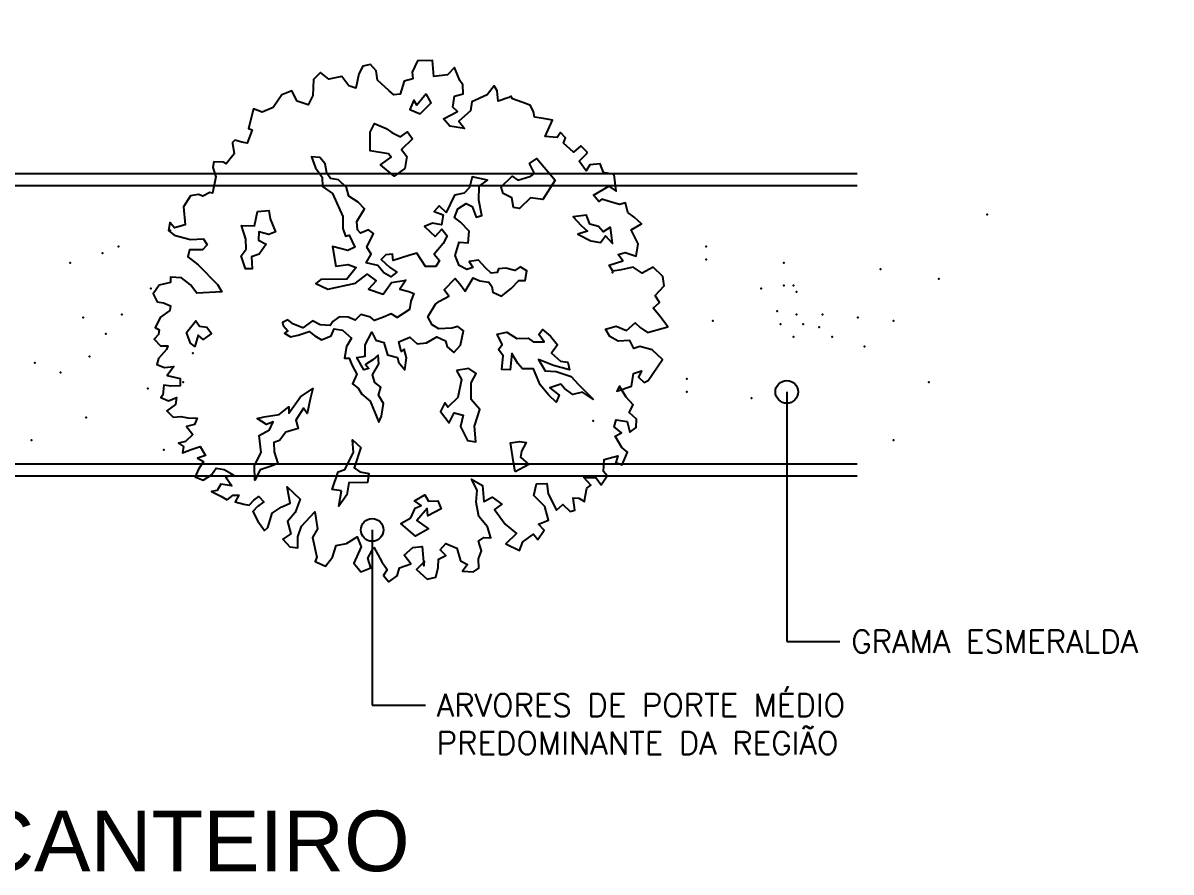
# Model space of a CAD drawing. Header units: millimetres. Extents: x 71 to 407, y 12 to 405.
# Drawn here: x 194.88 to 204.37, y 397.32 to 404.33 of the extents above; entities that cross this region are included whole.
import ezdxf

# ---------------------------------------------------------------- set-up
doc = ezdxf.new("R2010")
doc.units = ezdxf.units.MM
doc.header["$LTSCALE"] = 0.25
for name, color, linetype in [('COTAS', 240, 'Continuous'), ('GRAMA', 3, 'Continuous'), ('LIMITE-CALÇAMENTO', 4, 'Continuous'), ('árvores canteiro-externo', 112, 'Continuous')]:
    doc.layers.add(name, color=color, linetype=linetype)
doc.styles.add('ARIAL', font='arial.ttf')
doc.styles.get("Standard").update_dxf_attribs({"font": 'romans.shx'})
doc.dimstyles.new('100', dxfattribs={"dimscale": 1.25, "dimtxt": 0.15, "dimasz": 0.15, "dimexe": 0.15, "dimexo": 0.15, "dimgap": 0.075, "dimtad": 1, "dimzin": 4, "dimdsep": 46, "dimtxsty": 'Standard', "dimblk1": 'OBLIQUE', "dimblk2": 'OBLIQUE', "dimsah": 1, "dimcen": 0.09, "dimdle": 0.15, "dimclrd": 256, "dimclre": 256, "dimclrt": 7, "dimadec": 0, "dimazin": 0, "dimtfac": 1, "dimtmove": 2, "dimatfit": 3, "dimldrblk": 'ORIGIN', "dimfxl": 1, "dimtolj": 1, "dimtzin": 4, "dimlwd": -1, "dimarcsym": 0})

# ---------------------------------------------------------------- blocks, each defined once
blk = doc.blocks.new('Biptre15')
for points in [[(-0.055, 2.84), (-0.002, 2.967), (0.107, 3.02), (0.194, 2.958), (0.194, 2.883), (0.216, 2.796), (0.269, 2.796), (0.365, 2.893), (0.493, 2.936), (0.515, 2.883), (0.568, 2.883), (0.633, 2.924), (0.698, 2.84), (0.686, 2.753), (0.729, 2.765), (0.848, 2.84), (0.922, 2.849), (0.944, 2.753), (0.913, 2.647), (1.031, 2.709), (1.04, 2.55), (1.128, 2.538), (1.149, 2.647), (1.149, 2.731), (1.267, 2.722), (1.299, 2.743), (1.32, 2.647), (1.267, 2.56), (1.351, 2.56), (1.439, 2.647), (1.504, 2.56), (1.482, 2.473), (1.482, 2.389), (1.47, 2.28), (1.547, 2.301), (1.588, 2.389), (1.666, 2.301), (1.762, 2.376), (1.793, 2.451), (1.824, 2.389), (1.899, 2.389), (1.846, 2.292), (1.793, 2.196), (1.89, 2.118), (1.933, 2.205), (1.964, 2.13), (2.061, 2.174), (2.157, 2.196), (2.179, 2.099), (2.104, 2.012), (2.017, 1.968), (2.017, 1.872), (2.061, 1.754), (2.104, 1.841), (2.191, 1.754), (2.191, 1.884), (2.275, 1.916), (2.297, 1.981), (2.331, 1.863), (2.363, 1.785), (2.297, 1.723), (2.288, 1.657), (2.372, 1.688), (2.384, 1.583), (2.384, 1.517), (2.319, 1.474), (2.266, 1.421), (2.319, 1.355), (2.384, 1.421), (2.45, 1.464), (2.555, 1.39), (2.652, 1.293), (2.608, 1.259), (2.437, 1.237), (2.35, 1.141), (2.288, 1.044), (2.104, 1.11), (2.223, 0.938), (2.384, 0.969), (2.503, 1.044), (2.643, 0.982), (2.717, 1.066), (2.792, 0.969), (2.792, 0.873), (2.664, 0.895), (2.534, 0.873), (2.341, 0.745), (2.534, 0.68), (2.643, 0.724), (2.866, 0.636), (2.919, 0.649), (2.954, 0.518), (2.835, 0.456), (2.695, 0.434), (2.652, 0.316), (2.555, 0.207), (2.664, 0.142), (2.866, 0.198), (2.954, 0.101), (2.888, -0.008), (2.782, 0.045), (2.643, -0.008)], [(2.643, -0.008), (2.801, -0.126), (2.879, -0.201), (2.954, -0.17), (3.019, -0.244), (2.932, -0.328), (2.835, -0.341), (2.77, -0.468), (2.683, -0.372), (2.577, -0.459), (2.546, -0.565), (2.77, -0.621), (2.717, -0.621), (2.823, -0.543), (2.919, -0.683), (2.879, -0.78), (2.761, -0.792), (2.664, -0.78), (2.608, -0.857), (2.555, -0.78), (2.468, -0.836), (2.503, -0.973), (2.643, -1.038), (2.674, -1.125), (2.761, -1.081), (2.748, -1.209), (2.695, -1.265), (2.587, -1.243), (2.49, -1.265), (2.384, -1.209), (2.331, -1.265), (2.319, -1.349), (2.201, -1.287), (2.095, -1.169), (1.933, -1.113), (1.793, -1.103), (1.675, -1.016), (1.728, -1.156), (1.911, -1.2), (1.846, -1.287), (1.911, -1.414), (1.986, -1.34), (2.135, -1.489), (2.223, -1.639), (2.363, -1.533), (2.415, -1.704), (2.31, -1.726), (2.201, -1.835), (2.254, -1.897), (2.135, -1.953), (2.073, -1.875), (2.008, -1.984), (1.859, -1.919), (1.75, -1.769), (1.61, -1.779), (1.588, -1.897), (1.706, -1.931), (1.88, -2.059), (1.803, -2.124), (1.868, -2.22), (1.846, -2.273), (1.706, -2.23), (1.697, -2.295), (1.728, -2.37), (1.653, -2.37), (1.566, -2.37), (1.526, -2.413), (1.451, -2.317), (1.429, -2.457), (1.504, -2.532), (1.386, -2.585), (1.342, -2.532), (1.202, -2.519), (1.137, -2.672), (1.215, -2.659), (1.233, -2.737), (1.075, -2.778), (1.031, -2.703), (0.913, -2.606), (0.86, -2.672), (0.804, -2.575), (0.72, -2.585), (0.72, -2.715), (0.838, -2.768), (0.773, -2.834), (0.676, -2.821), (0.611, -2.725), (0.515, -2.756), (0.44, -2.659), (0.322, -2.563), (0.387, -2.541), (0.3, -2.703), (0.151, -2.703), (0.107, -2.79), (0.182, -2.768), (0.235, -2.843), (0.204, -2.886), (-0.064, -3.014), (-0.16, -2.874), (-0.173, -2.725), (-0.139, -2.659), (-0.226, -2.597), (-0.195, -2.466), (-0.235, -2.361), (-0.313, -2.295), (-0.366, -2.413), (-0.335, -2.541), (-0.44, -2.628), (-0.397, -2.694), (-0.353, -2.79), (-0.453, -3.014), (-0.559, -2.908), (-0.646, -2.812), (-0.72, -2.874), (-0.795, -2.812), (-0.923, -2.896), (-1.031, -2.865), (-1.119, -2.737), (-1.031, -2.619), (-1.084, -2.501), (-1.031, -2.37), (-1, -2.273), (-1.063, -2.22), (-1.137, -2.37), (-1.203, -2.305), (-1.237, -2.382), (-1.215, -2.519), (-1.364, -2.519), (-1.514, -2.413), (-1.601, -2.519), (-1.666, -2.423), (-1.707, -2.339), (-1.815, -2.295), (-1.784, -2.23), (-1.803, -2.09), (-1.815, -2.015), (-1.784, -1.984), (-1.847, -1.909), (-1.977, -2.071), (-1.934, -2.168), (-2.126, -2.112), (-2.126, -1.984), (-2.223, -1.931), (-2.192, -1.813), (-2.117, -1.779), (-2.214, -1.682), (-2.319, -1.757), (-2.332, -1.757), (-2.394, -1.673), (-2.31, -1.598), (-2.394, -1.467), (-2.459, -1.48), (-2.512, -1.414), (-2.45, -1.383), (-2.438, -1.243), (-2.643, -1.296), (-2.643, -1.19), (-2.643, -1.081), (-2.705, -1.06), (-2.77, -1.016), (-2.783, -0.963), (-2.814, -0.792), (-2.845, -0.77), (-2.823, -0.748), (-2.761, -0.63), (-2.879, -0.599), (-2.932, -0.555), (-2.814, -0.49), (-2.705, -0.328), (-2.599, -0.328), (-2.459, -0.21), (-2.385, -0.288), (-2.385, -0.114), (-2.459, -0.03), (-2.568, -0.179), (-2.609, -0.114), (-2.739, -0.114), (-2.783, -0.21), (-2.889, -0.191), (-2.932, -0.148), (-3.072, -0.061), (-2.976, 0.005), (-2.932, 0.163), (-3.116, 0.207), (-3.082, 0.378), (-2.942, 0.422), (-2.867, 0.4), (-2.823, 0.496), (-2.665, 0.518), (-2.643, 0.593), (-2.686, 0.658), (-2.783, 0.808), (-2.889, 0.842), (-2.954, 0.917), (-2.92, 1.004), (-2.823, 1.035), (-2.652, 1.044), (-2.665, 1.131), (-2.761, 1.228), (-2.705, 1.377), (-2.77, 1.486), (-2.674, 1.551), (-2.49, 1.53), (-2.372, 1.57), (-2.394, 1.701), (-2.503, 1.785), (-2.438, 1.894), (-2.276, 1.968), (-2.201, 2.087), (-2.223, 2.196), (-1.986, 2.217), (-1.977, 2.174), (-1.815, 2.205), (-1.815, 2.27), (-1.825, 2.354), (-1.794, 2.376), (-1.784, 2.376), (-1.666, 2.336), (-1.535, 2.41), (-1.548, 2.451), (-1.535, 2.56), (-1.47, 2.56), (-1.364, 2.507), (-1.171, 2.516), (-1.171, 2.55), (-1.119, 2.625), (-1.128, 2.678), (-1.097, 2.765), (-0.957, 2.827), (-0.751, 2.775), (-0.699, 2.893), (-0.751, 2.958), (-0.655, 2.958), (-0.611, 2.883), (-0.59, 2.687), (-0.624, 2.538), (-0.559, 2.485), (-0.493, 2.529), (-0.471, 2.678), (-0.387, 2.687), (-0.313, 2.55), (-0.117, 2.292), (-0.042, 2.227), (0.02, 2.516), (-0.064, 2.603), (-0.129, 2.722), (-0.117, 2.849), (-0.055, 2.84)]]:
    blk.add_lwpolyline(points)
for points in [[(0.494, 2.561), (0.344, 2.475), (0.397, 2.422), (0.397, 2.336), (0.461, 2.271), (0.547, 2.356), (0.505, 2.422), (0.644, 2.442), (0.613, 2.497)], [(-0.581, 2.024), (-0.698, 2.046), (-0.847, 2.121), (-0.869, 1.971), (-1.041, 1.96), (-1.074, 1.83), (-0.977, 1.799), (-0.838, 1.713), (-0.794, 1.788), (-0.805, 1.907), (-0.709, 1.896), (-0.676, 1.799), (-0.548, 1.863), (-0.504, 1.949), (-0.365, 1.916), (-0.354, 1.993), (-0.495, 2.068)], [(1.75, 1.477), (1.558, 1.53), (1.472, 1.422), (1.375, 1.391), (1.417, 1.466), (1.364, 1.583), (1.331, 1.508), (1.278, 1.336), (1.171, 1.239), (1.246, 1.228), (1.032, 1.122), (0.913, 0.992), (1.043, 1.003), (1.214, 1.014), (1.16, 1.067), (1.311, 1.133), (1.406, 1.089), (1.472, 1.228), (1.578, 1.283), (1.611, 1.347), (1.719, 1.325), (1.847, 1.261), (1.891, 1.336), (1.955, 1.455), (2.085, 1.497), (1.913, 1.53)], [(-0.279, 0.016), (-0.182, 0.016), (-0.065, 0.144), (-0.096, 0.219), (-0.043, 0.305), (0.012, 0.402), (-0.021, 0.455), (-0.032, 0.573), (0.043, 0.627), (0.021, 0.712), (0.032, 0.82), (0.098, 0.884), (0.151, 0.906), (0.162, 1.025), (0.129, 1.122), (0.226, 1.219), (0.204, 1.336), (0.162, 1.411), (0.204, 1.466), (0.236, 1.455), (0.29, 1.391), (0.322, 1.422), (0.355, 1.347), (0.322, 1.261), (0.258, 1.142), (0.3, 1.067), (0.333, 0.981), (0.269, 0.875), (0.183, 0.853), (0.183, 0.756), (0.258, 0.637), (0.366, 0.681), (0.505, 0.681), (0.494, 0.627), (0.569, 0.584), (0.666, 0.509), (0.785, 0.541), (0.827, 0.466), (0.891, 0.413), (0.957, 0.305), (1.182, 0.166), (1.107, 0.144), (0.957, 0.144), (0.871, 0.219), (0.774, 0.208), (0.73, 0.283), (0.644, 0.327), (0.505, 0.274), (0.408, 0.294), (0.472, 0.349), (0.538, 0.424), (0.58, 0.38), (0.602, 0.435), (0.472, 0.541), (0.441, 0.445), (0.311, 0.466), (0.151, 0.413), (0.236, 0.349), (0.247, 0.252), (0.386, 0.188), (0.397, 0.069), (0.452, 0.047), (0.527, -0.039), (0.386, -0.039), (0.29, 0.005), (0.322, 0.036), (0.215, 0.08), (0.14, -0.039), (0.204, -0.136), (0.173, -0.244), (0.087, -0.35), (0.118, -0.458), (0.183, -0.491), (0.236, -0.577), (0.14, -0.641), (-0.032, -0.652), (-0.074, -0.577), (-0.043, -0.511), (-0.01, -0.361), (-0.043, -0.275), (-0.129, -0.211), (-0.29, -0.275), (-0.332, -0.319), (-0.409, -0.416), (-0.473, -0.35), (-0.623, -0.458), (-0.57, -0.522), (-0.495, -0.597), (-0.667, -0.663), (-0.645, -0.749), (-0.645, -0.855), (-0.601, -0.899), (-0.537, -0.921), (-0.504, -1.027), (-0.612, -1.124), (-0.72, -1.199), (-0.73, -1.275), (-0.847, -1.275), (-0.88, -1.189), (-0.827, -1.135), (-0.838, -1.027), (-0.816, -0.941), (-0.773, -0.932), (-0.752, -0.866), (-0.805, -0.791), (-0.88, -0.694), (-0.847, -0.588), (-0.784, -0.641), (-0.752, -0.577), (-0.784, -0.48), (-0.891, -0.416), (-1.052, -0.436), (-1.063, -0.544), (-1.202, -0.533), (-1.288, -0.416), (-1.332, -0.339), (-1.44, -0.361), (-1.515, -0.447), (-1.493, -0.522), (-1.374, -0.588), (-1.407, -0.652), (-1.579, -0.588), (-1.74, -0.566), (-1.825, -0.652), (-1.836, -0.469), (-1.707, -0.458), (-1.632, -0.405), (-1.59, -0.297), (-1.374, -0.233), (-1.44, -0.136), (-1.363, -0.092), (-1.343, -0.2), (-1.224, -0.2), (-1.224, -0.092), (-1.171, -0.006), (-1.074, -0.147), (-1.171, -0.211), (-1.105, -0.286), (-1.01, -0.253), (-0.869, -0.167), (-0.805, -0.244), (-0.73, -0.211), (-0.72, -0.147), (-0.709, -0.092), (-0.847, 0.036), (-0.805, 0.122), (-0.72, 0.294), (-0.794, 0.316), (-0.773, 0.391), (-0.709, 0.435), (-0.634, 0.327), (-0.59, 0.23), (-0.526, 0.294), (-0.559, 0.38), (-0.634, 0.466), (-0.645, 0.606), (-0.752, 0.563), (-0.827, 0.627), (-0.999, 0.573), (-1.03, 0.637), (-0.977, 0.723), (-1.01, 0.767), (-1.105, 0.789), (-1.268, 0.723), (-1.332, 0.809), (-1.385, 0.928), (-1.482, 0.97), (-1.557, 1.078), (-1.557, 1.175), (-1.612, 1.228), (-1.718, 1.261), (-1.783, 1.336), (-1.772, 1.433), (-1.654, 1.369), (-1.557, 1.272), (-1.449, 1.25), (-1.385, 1.122), (-1.138, 0.961), (-0.999, 0.939), (-0.913, 0.895), (-0.933, 0.853), (-0.805, 0.767), (-0.752, 0.842), (-0.773, 1.025), (-0.548, 0.95), (-0.59, 0.809), (-0.57, 0.712), (-0.418, 0.798), (-0.365, 1.1), (-0.312, 1.153), (-0.268, 1.003), (-0.387, 0.692), (-0.515, 0.573), (-0.451, 0.455), (-0.343, 0.531), (-0.312, 0.349), (-0.462, 0.274), (-0.515, 0.111), (-0.398, 0.166), (-0.387, 0.058), (-0.376, -0.006)], [(-1.808, 0.329), (-1.701, 0.439), (-1.808, 0.618), (-1.916, 0.51), (-1.951, 0.547), (-1.951, 0.763), (-2.169, 0.798), (-2.277, 0.763), (-2.24, 0.618), (-2.204, 0.547), (-2.169, 0.439), (-2.24, 0.366), (-2.169, 0.294), (-2.024, 0.402), (-1.951, 0.329)], [(2.049, 0.474), (2.049, 0.582), (1.833, 0.547), (1.796, 0.474), (1.58, 0.402), (1.436, 0.439), (1.509, 0.329), (1.759, 0.366), (1.796, 0.294), (1.796, 0.187), (1.904, 0.187), (1.941, 0.402), (2.085, 0.402), (2.23, 0.474)], [(-2.717, 0.219), (-2.568, 0.305), (-2.621, 0.349), (-2.502, 0.38), (-2.471, 0.252), (-2.621, 0.144)], [(2.234, -0.383), (2.116, -0.416), (2.074, -0.48), (2.03, -0.394), (1.944, -0.502), (2.008, -0.555), (1.988, -0.663), (2.074, -0.716), (2.181, -0.577), (2.096, -0.555), (2.256, -0.458), (2.331, -0.608), (2.439, -0.469), (2.32, -0.275)], [(0.441, -0.641), (0.538, -0.716), (0.752, -0.705), (0.882, -0.608), (0.838, -0.566), (0.946, -0.533), (1.063, -0.652), (0.935, -0.694), (0.946, -0.802), (1.085, -0.791), (1.235, -0.899), (1.235, -0.996), (1.054, -0.952), (0.849, -0.985), (0.752, -0.866), (0.558, -0.835), (0.441, -0.877), (0.397, -0.78)], [(-1.701, -0.86), (-1.772, -0.824), (-1.916, -0.932), (-1.88, -1.003), (-1.951, -1.147), (-1.988, -1.184), (-2.096, -1.111), (-2.169, -1.184), (-1.951, -1.437), (-1.701, -1.329), (-1.701, -1.184), (-1.556, -1.076), (-1.556, -1.003), (-1.664, -0.968)], [(0.527, -2.285), (0.461, -2.144), (0.505, -2.038), (0.452, -1.93), (0.408, -1.877), (0.472, -1.758), (0.538, -1.877), (0.624, -1.855), (0.558, -1.758), (0.452, -1.639), (0.28, -1.533), (0.3, -1.403), (0.247, -1.339), (0.14, -1.253), (0.333, -1.264), (0.344, -1.167), (0.183, -1.156), (0.118, -1.092), (0.054, -1.124), (-0.054, -1.049), (-0.096, -1.156), (-0.043, -1.284), (-0.065, -1.414), (-0.032, -1.478), (-0.054, -1.608), (-0.129, -1.533), (-0.193, -1.564), (-0.129, -1.672), (-0.043, -1.769), (0.065, -1.714), (0.14, -1.833), (0.14, -1.919), (0.226, -1.952), (0.204, -1.758), (0.162, -1.575), (0.28, -1.672), (0.269, -1.8), (0.3, -1.983), (0.375, -2.08)], [(1.509, -1.508), (1.399, -1.471), (1.183, -1.4), (1.148, -1.508), (1.148, -1.581), (1.256, -1.545), (1.328, -1.545), (1.399, -1.652)], [(-1.504, -2.166), (-1.44, -2.091), (-1.493, -2.027), (-1.504, -1.919), (-1.601, -1.866), (-1.557, -1.714), (-1.471, -1.822), (-1.418, -1.908), (-1.363, -1.8), (-1.31, -1.963), (-1.31, -2.08), (-1.396, -2.124), (-1.321, -2.221)]]:
    blk.add_lwpolyline(points, close=True)
blk = doc.blocks.new('_OBLIQUE')
at = {"color": 0, "linetype": 'ByBlock'}
blk.add_line((-0.5, -0.5), (0.5, 0.5), dxfattribs=at)
blk = doc.blocks.new('_Origin')
at = {"color": 0, "linetype": 'ByBlock', "lineweight": -2}
blk.add_line((0, 0), (-1, 0), dxfattribs=at)
blk.add_circle((0, 0), 0.5, dxfattribs=at)

msp = doc.modelspace()

# ---------------------------------------------------------------- linework, layer by layer
at = {"layer": 'GRAMA'}
for p in [(202.8472, 402.7523), (196.0966, 402.619), (195.5363, 402.4323), (195.6697, 402.4856), (200.5259, 402.4856), (195.2695, 402.3523), (200.5259, 402.379), (201.1662, 402.3523), (199.7521, 402.2723), (201.9667, 402.299), (202.447, 402.219), (195.9365, 402.139), (200.9794, 402.139), (201.1662, 402.1657), (201.2463, 402.1657), (201.273, 402.1124), (195.6964, 401.9257), (201.1129, 401.9524), (201.273, 401.9257), (201.4864, 401.9257), (195.3762, 401.899), (200.5792, 401.8724), (201.1395, 401.8457), (201.3263, 401.8457), (201.7799, 401.899), (202.0734, 401.8724), (195.563, 401.7657), (201.2463, 401.7391), (201.4597, 401.8191), (201.5665, 401.7391), (201.8333, 401.6591), (195.4296, 401.5791), (196.2834, 401.6058), (194.976, 401.5258), (195.1894, 401.4458), (196.2033, 401.3658), (200.3658, 401.3924), (202.3669, 401.3658), (195.9098, 401.3125), (200.3658, 401.2858), (200.8994, 401.2325), (195.4029, 401.0725), (199.592, 401.0458), (194.9493, 400.8858), (202.0734, 400.8858), (196.0433, 400.8058)]:
    msp.add_point(p, dxfattribs=at)
at = {"layer": 'LIMITE-CALÇAMENTO'}
for p, q in [((201.7734, 403.0887), (188.9628, 403.0887)), ((201.7734, 402.9887), (188.9628, 402.9887)), ((201.7734, 400.6887), (188.9628, 400.6887)), ((201.7734, 400.5887), (188.9628, 400.5887))]:
    msp.add_line(p, q, dxfattribs=at)

# ---------------------------------------------------------------- block references
at = {"layer": 'árvores canteiro-externo', "linetype": 'Continuous', "xscale": -0.703125000000095, "yscale": 0.703125, "zscale": 0.703125, "rotation": 81.01272633695365}
msp.add_blockref('Biptre15', (198.0649, 401.8387), dxfattribs=at)

# ---------------------------------------------------------------- texts
at = {"layer": 'COTAS', "style": 'ARIAL'}
msp.add_text('PLANTA BAIXA - CANTEIRO', height=0.5, dxfattribs=at).set_placement((188.8781, 397.3241))
at = {"layer": 'COTAS', "color": 7, "char_height": 0.1875, "attachment_point": 1}
for s, insert in [('\\A1;GRAMA ESMERALDA', (201.7245, 399.3161)), ('\\A1;ARVORES DE PORTE MÉDIO\\PPREDOMINANTE DA REGIÃO', (198.2985, 398.7894))]:
    msp.add_mtext(s, dxfattribs=dict(at, insert=insert))

# ---------------------------------------------------------------- leaders
at = {"layer": 'COTAS', "annotation_type": 0, "has_hookline": 1, "hookline_direction": 0}
for points, text_width in [([(201.1915, 401.2853), (201.1915, 399.2224), (201.6307, 399.2224)], 2.6429), ([(197.7655, 400.1441), (197.7655, 398.6957), (198.2047, 398.6957)], 3.8482)]:
    msp.add_leader(points, dimstyle='100', override={"dimgap": 0.075, "dimtad": 0}, dxfattribs=dict(at, text_width=text_width))

doc.saveas('drawing.dxf')
